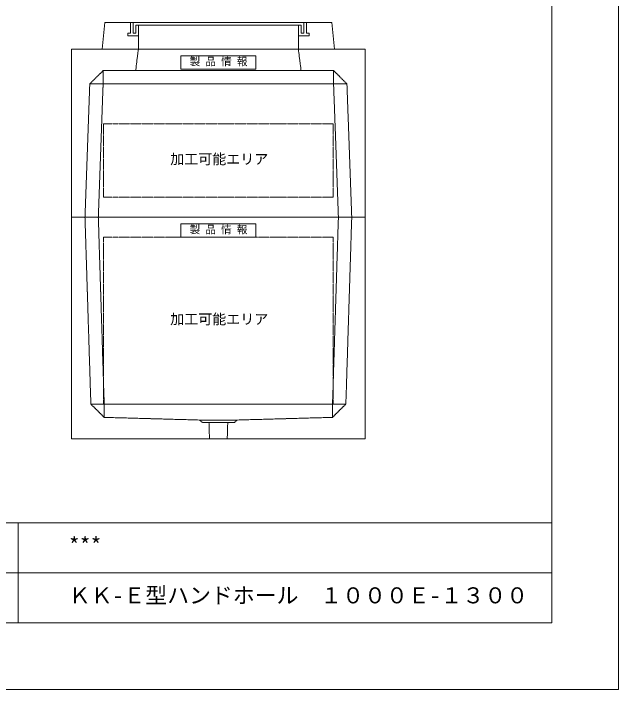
# Model space of a CAD drawing. Units: millimetres, scale not verified. Extents: x -3712 to 3712, y -2625 to 2625.
# Drawn here: x 1445 to 3712, y -2625 to -91 of the extents above; entities that cross this region are included whole.
import ezdxf
from ezdxf.enums import TextEntityAlignment as Align

# ---------------------------------------------------------------- set-up
doc = ezdxf.new("R2010")
doc.units = ezdxf.units.MM
doc.header["$LTSCALE"] = 10
doc.linetypes.add('LONG_DASHED1', pattern=[7, 6, -1])
doc.linetypes.add('LONG_DOUBLE_CHAIN', pattern=[21.8, 18, -1, 0.6, -0.6, 0.6, -1])
for name, color, linetype, lineweight in [('0-0_D-TTL', 7, 'Continuous', 9), ('0-1_Defpoints', 7, 'Continuous', 9), ('0-2_D-TTL-FRAM1', 134, 'Continuous', 9), ('0-3_D-TTL-TXT', 7, 'Continuous', 9), ('0-7_D-STR', 7, 'LONG_DASHED1', 9), ('0-8_D-STR-STR1', 7, 'LONG_DASHED1', 9), ('0-A_D-STR-STR4', 134, 'LONG_DASHED1', 9), ('0-B_D-STR-STR5', 1, 'LONG_DOUBLE_CHAIN', 9)]:
    doc.layers.add(name, color=color, linetype=linetype, lineweight=lineweight)
doc.styles.add('ＭＳ ゴシック', font='')
doc.styles.get('ＭＳ ゴシック').set_extended_font_data('MS Gothic')

# ---------------------------------------------------------------- blocks, each defined once
blk = doc.blocks.new('A$C4DE05FD1')
at = {"layer": '0-0_D-TTL', "color": 134}
for p in [(57400, 38000), (2000, 2000)]:
    blk.add_line(p, (57400, 2000), dxfattribs=at)
at = {"layer": '0-1_Defpoints', "color": 134}
for p in [(59400, 42000), (0, 0)]:
    blk.add_line(p, (59400, 0), dxfattribs=at)
at = {"layer": '0-2_D-TTL-FRAM1'}
for p, q in [((19400, 5000), (57400, 5000)), ((41400, 5000), (41400, 2000)), ((32400, 3500), (57400, 3500))]:
    blk.add_line(p, q, dxfattribs=at)
blk = doc.blocks.new('A$C019679C0')
at = {"layer": '0-7_D-STR', "linetype": 'Continuous'}
for p, q in [((-4350, 0), (-4250, 1000)), ((4250, 1000), (-4250, 1000)), ((4350, 0), (4250, 1000)), ((-4350, 0), (4350, 0))]:
    blk.add_line(p, q, dxfattribs=at)
at = {"layer": '0-7_D-STR'}
for p, q in [((-3000, 0), (-3000, 900)), ((3000, 900), (3000, 0))]:
    blk.add_line(p, q, dxfattribs=at)
at = {"layer": '0-A_D-STR-STR4'}
for points in [[(-3300, 1000), (-3300, 600), (-3400, 600), (-3400, 500), (-3000, 500)], [(-3000, 900), (-3100, 900), (-3100, 600), (-3200, 600), (-3200, 1000)], [(-3000, 900), (3000, 900), (3100, 900)], [(3300, 1000), (3300, 600), (3400, 600), (3400, 500), (3000, 500)], [(3100, 900), (3100, 600), (3200, 600), (3200, 1000)]]:
    blk.add_lwpolyline(points, dxfattribs=at)
blk = doc.blocks.new('A$C3FC15DFF')
at = {"layer": '0-8_D-STR-STR1', "linetype": 'Continuous'}
blk.add_lwpolyline([(-1410, 0), (1410, 0), (1410, -500), (-1410, -500)], close=True, dxfattribs=at)
at = {"layer": '0-8_D-STR-STR1', "style": 'ＭＳ ゴシック'}
blk.add_text('製 品 情 報', height=288.6, dxfattribs=at).set_placement((-1074.8, -441.3), align=Align.BOTTOM_LEFT)
blk = doc.blocks.new('A$C56F9050B')
at = {"layer": '0-7_D-STR'}
for p, q in [((-3000, 6300), (-3100, 5500)), ((3000, 6300), (3100, 5500)), ((-4820, 5000), (-4320, 5500)), ((-4320, 5000), (-4320, 5500)), ((4320, 5000), (4320, 5500)), ((-4820, 5000), (-5000, 0)), ((4820, 5000), (-4820, 5000)), ((-4320, 5000), (-4500, 0)), ((4320, 5000), (4500, 0)), ((4820, 5000), (5000, 0))]:
    blk.add_line(p, q, dxfattribs=at)
at = {"layer": '0-7_D-STR', "linetype": 'Continuous'}
for p in [(5500, 6300), (-5500, 0)]:
    blk.add_line(p, (5500, 0), dxfattribs=at)
blk.add_lwpolyline([(-5500, 0), (-5500, 6300), (5500, 6300)], dxfattribs=at)
at = {"layer": '0-7_D-STR'}
blk.add_lwpolyline([(4820, 5000), (4320, 5500), (-4320, 5500)], dxfattribs=at)
at = {"layer": '0-B_D-STR-STR5'}
for p, q in [((-4300, 3500), (-4300, 750)), ((4300, 3500), (-4300, 3500)), ((4300, 3500), (4300, 750)), ((4300, 750), (-4300, 750))]:
    blk.add_line(p, q, dxfattribs=at)
at = {"layer": '0-8_D-STR-STR1'}
blk.add_blockref('A$C3FC15DFF', (0, 6050), dxfattribs=at)
blk = doc.blocks.new('A$C70106A7D')
at = {"layer": '0-7_D-STR', "linetype": 'Continuous'}
for p, q in [((-5500, 0), (5500, 0)), ((-5500, -8300), (-5500, 0)), ((5500, -8300), (5500, 0)), ((-5500, -8300), (5500, -8300))]:
    blk.add_line(p, q, dxfattribs=at)
at = {"layer": '0-7_D-STR'}
for p, q in [((-5000, 0), (-4780, -7000)), ((-4500, 0), (-4280, -7000)), ((4500, 0), (4280, -7000)), ((5000, 0), (4780, -7000)), ((-4280, -7500), (-4780, -7000)), ((4780, -7000), (-4780, -7000)), ((-4280, -7500), (-4280, -7000)), ((4280, -7500), (4780, -7000)), ((4280, -7500), (4280, -7000)), ((-4280, -7500), (-700, -7600)), ((-600, -7690), (-700, -7600)), ((700, -7600), (-700, -7600)), ((600, -7690), (700, -7600)), ((4280, -7500), (700, -7600)), ((600, -7690), (-600, -7690)), ((-333, -8300), (-352, -7690)), ((333, -8300), (352, -7690))]:
    blk.add_line(p, q, dxfattribs=at)
at = {"layer": '0-B_D-STR-STR5'}
for p, q in [((4300, -750), (4300, -7000)), ((4300, -7000), (-4300, -7000))]:
    blk.add_line(p, q, dxfattribs=at)
blk.add_lwpolyline([(4300, -750), (-4300, -750), (-4300, -7000)], dxfattribs=at)
at = {"layer": '0-8_D-STR-STR1'}
blk.add_blockref('A$C3FC15DFF', (0, -250), dxfattribs=at)

msp = doc.modelspace()

# ---------------------------------------------------------------- block references
at = {"layer": '0-0_D-TTL', "xscale": 0.125, "yscale": 0.125}
msp.add_blockref('A$C4DE05FD1', (-3712.5, -2625), dxfattribs=at)
at = {"layer": '0-7_D-STR', "xscale": 0.1, "yscale": 0.1}
for name, p in [('A$C019679C0', (2212.5, -225)), ('A$C56F9050B', (2212.5, -855)), ('A$C70106A7D', (2212.5, -855))]:
    msp.add_blockref(name, p, dxfattribs=at)

# ---------------------------------------------------------------- texts
at = {"layer": '0-3_D-TTL-TXT', "style": 'ＭＳ ゴシック'}
for s, p in [('***', (1651.65, -2132.75)), ('ＫＫ-Ｅ型ハンドホール\u3000１０００Ｅ-１３００', (1651.65, -2320.25))]:
    msp.add_text(s, height=60.12, dxfattribs=at).set_placement(p, align=Align.BOTTOM_LEFT)
at = {"layer": '0-B_D-STR-STR5', "style": 'ＭＳ ゴシック'}
for p in [(2032.02, -667.53), (2032.02, -1267.53)]:
    msp.add_text('加工可能エリア', height=38.49, dxfattribs=at).set_placement(p, align=Align.BOTTOM_LEFT)

doc.saveas('drawing.dxf')
